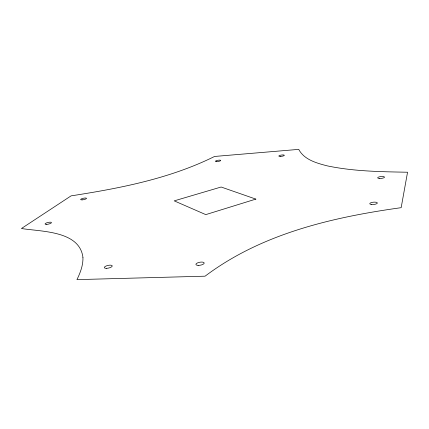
<?xml version="1.0" encoding="UTF-8"?>
<svg xmlns="http://www.w3.org/2000/svg" width="429" height="429" viewBox="0 0 429 429"><rect width="100%" height="100%" fill="white"/><g stroke="black" fill="none" stroke-linecap="round" stroke-linejoin="round"><path stroke-width="0.64" d="M82.947 257.491C83.199 265.278 80.314 272.742 76.947 279.622L205.083 276.179C261.658 233.596 332.319 217.251 401.163 207.674L407.55 172.227C380.652 171.734 353.475 171.402 327.054 165.825C316.613 163.1 304.113 159.722 298.74 149.378L214.57 156.456C169.777 178.668 120.12 188.283 71.085 195.865L21.45 228.512C41.372 231.74 79.703 230.652 82.947 257.491M255.845 199.104L205.781 214.618L174.217 200.863L221.133 187.017L255.845 199.104M216.72 161.615A2.676 0.611 -9.2 0 0 220.694 160.478A2.676 0.611 -9.2 0 0 216.742 160.543A2.676 0.611 -9.2 0 0 216.72 161.615M280.228 156.424A2.772 0.643 -8 0 0 284.325 155.309A2.772 0.643 -8 0 0 280.191 155.298A2.772 0.643 -8 0 0 280.228 156.424M46.809 224.367A3.282 0.853 -12.9 0 0 51.453 222.554A3.282 0.853 -12.9 0 0 46.504 222.924A3.282 0.853 -12.9 0 0 46.809 224.367M82.212 199.86A2.96 0.713 -11.8 0 0 86.486 198.354A2.96 0.713 -11.8 0 0 82.062 198.622A2.96 0.713 -11.8 0 0 82.212 199.86M106.51 268.334A4.065 1.362 -12.6 0 0 112.242 265.867A4.065 1.362 -12.6 0 0 106.065 266.023A4.065 1.362 -12.6 0 0 106.51 268.334M198.144 265.369A4.204 1.507 -10.1 0 0 204.199 263.009A4.204 1.507 -10.1 0 0 197.823 262.773A4.204 1.507 -10.1 0 0 198.144 265.369M379.359 178.437A3.432 0.928 -5.6 0 0 384.502 177.172A3.432 0.928 -5.6 0 0 379.397 176.818A3.432 0.928 -5.6 0 0 379.359 178.437M371.611 204.494A3.807 1.153 -5.4 0 0 377.348 203.03A3.807 1.153 -5.4 0 0 371.707 202.483A3.807 1.153 -5.4 0 0 371.611 204.494"/></g></svg>
